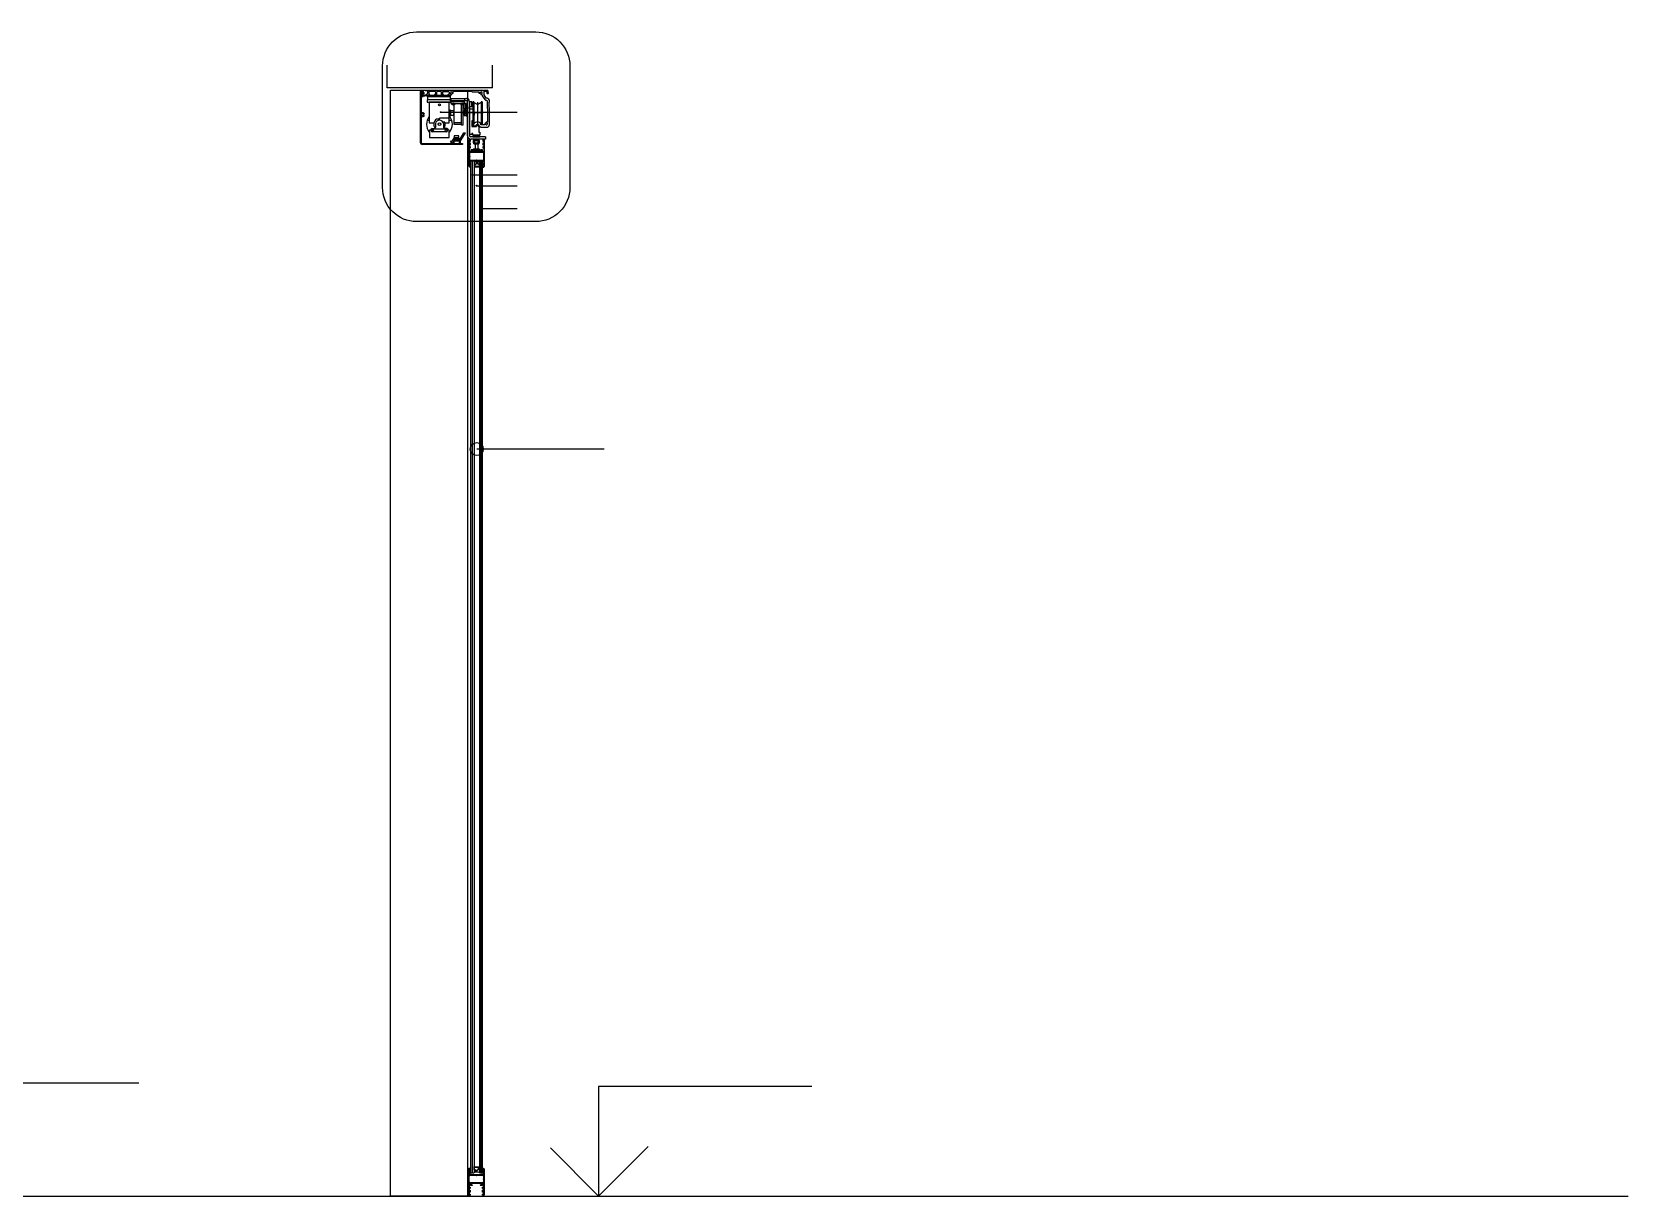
# Model space of a CAD drawing. Header units: metres. Extents: x 48.37 to 58.25, y -25.96 to -20.83.
# Drawn here: x 54.729 to 58.249, y -24.421 to -21.853 of the extents above; entities that cross this region are included whole.
import ezdxf

# ---------------------------------------------------------------- set-up
doc = ezdxf.new("R2010")
doc.units = ezdxf.units.M
doc.layers.add('0-TEXTO', color=7, linetype='Continuous')
doc.layers.add('0-TEXTO DETALLE', color=7, linetype='Continuous')

msp = doc.modelspace()

# ---------------------------------------------------------------- linework, layer by layer
at = {"color": 4}
for p, q in [((55.5124, -21.9758), (55.5124, -21.9258)), ((55.7446, -21.9758), (55.7446, -21.9258)), ((55.7446, -21.9758), (55.5124, -21.9758)), ((48.3736, -24.4206), (58.249, -24.4206))]:
    msp.add_line(p, q, dxfattribs=at)
at = {"color": 11}
for p, q in [((55.5855, -21.9843), (55.5855, -22.0963)), ((55.5908, -21.9837), (55.5862, -21.9837)), ((55.5877, -21.9891), (55.5877, -22.0323)), ((55.5878, -21.9884), (55.5878, -21.9925)), ((55.5897, -21.989), (55.5897, -21.9915)), ((55.5989, -21.9912), (55.5914, -21.9926)), ((55.5918, -21.9871), (55.5918, -21.9886)), ((55.5992, -21.9938), (55.5918, -21.9951)), ((55.5936, -21.9893), (55.5925, -21.9893)), ((55.5936, -21.9863), (55.5936, -21.9893)), ((55.5967, -21.9808), (55.7227, -21.9808)), ((55.5967, -21.9808), (55.5967, -21.9822)), ((55.601, -21.9822), (55.5967, -21.9822)), ((55.6511, -21.9927), (55.601, -21.9927)), ((55.6017, -21.9829), (55.6017, -21.988)), ((55.6042, -21.9846), (55.6042, -21.9898)), ((55.6185, -21.9839), (55.6049, -21.9839)), ((55.6061, -21.9904), (55.6049, -21.9904)), ((55.6067, -21.9911), (55.6067, -21.9927)), ((55.6167, -21.9911), (55.6167, -21.9927)), ((55.6185, -21.9904), (55.6174, -21.9904)), ((55.6192, -21.9846), (55.6192, -21.9898)), ((55.6217, -21.9845), (55.6217, -21.9927)), ((55.631, -21.9838), (55.6224, -21.9838)), ((55.6316, -21.9845), (55.6316, -21.9927)), ((55.6343, -21.9851), (55.6343, -21.9896)), ((55.6484, -21.9844), (55.6349, -21.9844)), ((55.6359, -21.9903), (55.6349, -21.9903)), ((55.6366, -21.991), (55.6366, -21.9927)), ((55.6466, -21.991), (55.6466, -21.9927)), ((55.6484, -21.9903), (55.6472, -21.9903)), ((55.6491, -21.9851), (55.6491, -21.9896)), ((55.6518, -21.991), (55.6518, -21.9921)), ((55.6518, -21.991), (55.6548, -21.991)), ((55.6545, -21.9894), (55.6548, -21.9897)), ((55.6548, -21.9897), (55.6548, -21.991)), ((55.6566, -21.988), (55.6562, -21.9875)), ((55.6566, -21.988), (55.6579, -21.988)), ((55.6574, -21.9852), (55.6574, -21.9849)), ((55.6579, -21.9862), (55.6574, -21.9852)), ((55.6579, -21.9843), (55.6579, -21.9843)), ((55.6579, -21.988), (55.6579, -21.9862)), ((55.6996, -21.9843), (55.6581, -21.9843)), ((55.6996, -21.9843), (55.7005, -21.9852)), ((55.7147, -21.9852), (55.7005, -21.9852)), ((55.7158, -21.9881), (55.7158, -21.9863)), ((55.7171, -21.9881), (55.7158, -21.9881)), ((55.7171, -21.9881), (55.7175, -21.9877)), ((55.7192, -21.9896), (55.7189, -21.9899)), ((55.7189, -21.9899), (55.7189, -21.9912)), ((55.7218, -21.9912), (55.7189, -21.9912)), ((55.7218, -21.9912), (55.7218, -21.9926)), ((55.7221, -21.9932), (55.7279, -22.0014)), ((55.7241, -21.9823), (55.7227, -21.9808)), ((55.7241, -21.9823), (55.7256, -21.9808)), ((55.7256, -21.9808), (55.7327, -21.9808)), ((55.7262, -21.9841), (55.7268, -21.9833)), ((55.7262, -21.9914), (55.7262, -21.9841)), ((55.7312, -21.9987), (55.7262, -21.9914)), ((55.7268, -21.9833), (55.7319, -21.9833)), ((55.7333, -21.9987), (55.7312, -21.9987)), ((55.7319, -21.9833), (55.7326, -21.984)), ((55.7326, -21.984), (55.7326, -21.9876)), ((55.7326, -21.9876), (55.7332, -21.9885)), ((55.7351, -21.9832), (55.7327, -21.9808)), ((55.7332, -21.9885), (55.7352, -21.9885)), ((55.7351, -21.9862), (55.7351, -21.9832)), ((55.7358, -21.9862), (55.7351, -21.9862)), ((55.7352, -21.9885), (55.7358, -21.988)), ((55.7358, -21.988), (55.7358, -21.9862)), ((55.5883, -22.0323), (55.5877, -22.0323)), ((55.6532, -21.9991), (55.6872, -21.9991)), ((55.6532, -21.9991), (55.6532, -22.0043)), ((55.6891, -22.0043), (55.6532, -22.0043)), ((55.6832, -21.9991), (55.6832, -22.0043)), ((55.6891, -22.0043), (55.6891, -22.0803)), ((55.6939, -22.0058), (55.6939, -22.082)), ((55.7319, -22.0032), (55.7315, -22.0032)), ((55.733, -22.0043), (55.733, -22.0207)), ((55.7336, -22.0213), (55.733, -22.0207)), ((55.7336, -22.0213), (55.7336, -22.0514)), ((55.7376, -22.0074), (55.7371, -22.0079)), ((55.7371, -22.0079), (55.7371, -22.0178)), ((55.7376, -22.0183), (55.7371, -22.0178)), ((55.7376, -22.0025), (55.7376, -22.0074)), ((55.7376, -22.0183), (55.7376, -22.0583)), ((55.5877, -22.0342), (55.5877, -22.0362)), ((55.5891, -22.0342), (55.5877, -22.0342)), ((55.5891, -22.0362), (55.5877, -22.0362)), ((55.5877, -22.0382), (55.5877, -22.0963)), ((55.5883, -22.0382), (55.5877, -22.0382)), ((55.704, -22.0579), (55.7017, -22.0579)), ((55.7017, -22.0579), (55.7017, -22.0602)), ((55.708, -22.0602), (55.7017, -22.0602)), ((55.704, -22.0579), (55.704, -22.0551)), ((55.708, -22.0592), (55.7096, -22.0577)), ((55.708, -22.0592), (55.708, -22.0602)), ((55.7136, -22.0577), (55.7096, -22.0577)), ((55.7152, -22.0592), (55.7136, -22.0577)), ((55.7152, -22.0592), (55.7152, -22.0616)), ((55.7152, -22.0616), (55.718, -22.0616)), ((55.7192, -22.0628), (55.718, -22.0616)), ((55.7192, -22.0572), (55.7192, -22.0551)), ((55.728, -22.0572), (55.7192, -22.0572)), ((55.7192, -22.0628), (55.7331, -22.0628)), ((55.7277, -22.0545), (55.7277, -22.0572)), ((55.729, -22.0545), (55.7277, -22.0545)), ((55.729, -22.0545), (55.7294, -22.0549)), ((55.7336, -22.0514), (55.7308, -22.0514)), ((55.7308, -22.0527), (55.7308, -22.0514)), ((55.7311, -22.053), (55.7308, -22.0527)), ((55.59, -22.0986), (55.6534, -22.0986)), ((55.6784, -22.1008), (55.59, -22.1008)), ((55.6541, -22.094), (55.6528, -22.0933)), ((55.6534, -22.0978), (55.6534, -22.0986)), ((55.6552, -22.0972), (55.6552, -22.0986)), ((55.6552, -22.0986), (55.6572, -22.0986)), ((55.671, -22.0916), (55.6562, -22.0916)), ((55.6562, -22.0916), (55.6562, -22.0928)), ((55.6572, -22.0972), (55.6572, -22.0986)), ((55.6599, -22.0937), (55.6599, -22.0986)), ((55.671, -22.0937), (55.6599, -22.0937)), ((55.6599, -22.0986), (55.6784, -22.0986)), ((55.671, -22.0937), (55.671, -22.0916)), ((55.6784, -22.0986), (55.6784, -22.1008)), ((55.7292, -22.0842), (55.6962, -22.0842)), ((55.7292, -22.0893), (55.698, -22.0893)), ((55.7292, -22.0842), (55.7292, -22.0893)), ((55.697, -22.138), (55.6975, -22.1375)), ((55.697, -24.3688), (55.697, -22.138)), ((55.7005, -22.1375), (55.6975, -22.1375)), ((55.701, -22.138), (55.7005, -22.1375)), ((55.701, -22.138), (55.7015, -22.1375)), ((55.701, -24.3688), (55.701, -22.138)), ((55.7045, -22.1375), (55.7015, -22.1375)), ((55.705, -22.138), (55.7045, -22.1375)), ((55.705, -24.3688), (55.705, -22.138)), ((55.717, -22.138), (55.7175, -22.1375)), ((55.717, -24.3688), (55.717, -22.138)), ((55.7195, -22.1375), (55.7175, -22.1375)), ((55.72, -22.138), (55.7195, -22.1375)), ((55.72, -22.138), (55.7205, -22.1375)), ((55.72, -24.3688), (55.72, -22.138)), ((55.7225, -22.1375), (55.7205, -22.1375)), ((55.723, -22.138), (55.7225, -22.1375)), ((55.723, -24.3688), (55.723, -22.138)), ((55.6961, -24.3688), (55.6966, -24.3693)), ((55.6961, -24.3688), (55.6966, -24.3693)), ((55.6961, -24.3688), (55.6966, -24.3693)), ((55.6966, -24.3693), (55.6996, -24.3693)), ((55.7001, -24.3688), (55.6996, -24.3693)), ((55.7001, -24.3688), (55.7006, -24.3693)), ((55.7006, -24.3693), (55.7036, -24.3693)), ((55.7041, -24.3688), (55.7036, -24.3693)), ((55.7161, -24.3688), (55.7166, -24.3693)), ((55.7166, -24.3693), (55.7186, -24.3693)), ((55.7191, -24.3688), (55.7186, -24.3693)), ((55.7191, -24.3688), (55.7196, -24.3693)), ((55.7196, -24.3693), (55.7216, -24.3693)), ((55.7221, -24.3688), (55.7216, -24.3693)), ((55.7221, -24.3688), (55.7216, -24.3693)), ((55.7221, -24.3688), (55.7216, -24.3693))]:
    msp.add_line(p, q, dxfattribs=at)
at = {"color": 251}
for p, q in [((55.6017, -21.9927), (55.6017, -22.0023)), ((55.6517, -21.9957), (55.6017, -21.9957)), ((55.6517, -21.9925), (55.6517, -22.0023)), ((55.593, -22.0341), (55.5946, -22.0331)), ((55.6525, -22.0023), (55.6006, -22.0023)), ((55.6006, -22.0023), (55.6006, -22.0074)), ((55.6006, -22.0074), (55.6525, -22.0074)), ((55.6525, -22.0074), (55.6525, -22.0023)), ((55.6543, -22.0121), (55.6543, -22.0102)), ((55.6596, -22.0132), (55.6596, -22.0558)), ((55.6624, -22.0102), (55.6624, -22.0121)), ((55.6745, -22.0121), (55.6745, -22.0102)), ((55.7242, -22.0312), (55.6748, -22.0312)), ((55.6766, -22.058), (55.6766, -22.013)), ((55.6793, -22.0128), (55.6793, -22.058)), ((55.6803, -22.0274), (55.6793, -22.0274)), ((55.6816, -22.0285), (55.6816, -22.0338)), ((55.6826, -22.0102), (55.6826, -22.0121)), ((55.6877, -22.0284), (55.6826, -22.0284)), ((55.6877, -22.0339), (55.6826, -22.0339)), ((55.6993, -22.007), (55.6939, -22.007)), ((55.6993, -22.0181), (55.6993, -22.007)), ((55.7035, -22.0071), (55.7015, -22.0071)), ((55.7015, -22.0071), (55.7015, -22.0552)), ((55.7035, -22.0071), (55.7035, -22.0552)), ((55.7116, -22.0076), (55.7116, -22.06)), ((55.7196, -22.0071), (55.7196, -22.0552)), ((55.7217, -22.0071), (55.7196, -22.0071)), ((55.7217, -22.0071), (55.7217, -22.0552)), ((55.593, -22.0364), (55.5946, -22.0373)), ((55.6055, -22.0482), (55.6005, -22.0482)), ((55.6117, -22.0654), (55.6167, -22.0654)), ((55.6426, -22.0672), (55.6127, -22.0672)), ((55.6127, -22.0732), (55.6127, -22.0672)), ((55.619, -22.0546), (55.619, -22.0631)), ((55.6279, -22.0451), (55.6216, -22.0451)), ((55.6279, -22.0472), (55.6279, -22.0426)), ((55.6496, -22.0426), (55.6279, -22.0426)), ((55.6399, -22.0517), (55.6357, -22.0517)), ((55.6368, -22.0546), (55.6368, -22.0631)), ((55.6441, -22.0654), (55.639, -22.0654)), ((55.6552, -22.0482), (55.6496, -22.0482)), ((55.6766, -22.0529), (55.6596, -22.0529)), ((55.6596, -22.0558), (55.6766, -22.0558)), ((55.6793, -22.058), (55.6766, -22.058)), ((55.6803, -22.0349), (55.6793, -22.0349)), ((55.7015, -22.0484), (55.6993, -22.0484)), ((55.6993, -22.0484), (55.6993, -22.0608)), ((55.7035, -22.0552), (55.7015, -22.0552)), ((55.7217, -22.0552), (55.7196, -22.0552)), ((55.6426, -22.0732), (55.6127, -22.0732)), ((55.6578, -22.0887), (55.6578, -22.0916)), ((55.6578, -22.0887), (55.6736, -22.0888)), ((55.6716, -22.087), (55.6592, -22.087)), ((55.6592, -22.087), (55.6592, -22.0888)), ((55.6608, -22.0856), (55.6608, -22.087)), ((55.67, -22.0856), (55.67, -22.087)), ((55.671, -22.0916), (55.6742, -22.0916)), ((55.671, -22.0937), (55.671, -22.0986)), ((55.6716, -22.087), (55.6715, -22.0888)), ((55.6732, -22.0916), (55.6732, -22.0986)), ((55.6736, -22.0888), (55.6817, -22.075)), ((55.6761, -22.0905), (55.685, -22.0754)), ((55.6817, -22.075), (55.685, -22.075)), ((55.685, -22.075), (55.685, -22.0754))]:
    msp.add_line(p, q, dxfattribs=at)
for p, q in [((55.704, -22.0993), (55.704, -22.0923)), ((55.7045, -22.0918), (55.7141, -22.0918)), ((55.7141, -22.0998), (55.7045, -22.0998)), ((55.7063, -22.0998), (55.7063, -22.1112)), ((55.7123, -22.0998), (55.7123, -22.1112)), ((55.7146, -22.0923), (55.7146, -22.0993)), ((55.7023, -22.1112), (55.7023, -22.1157)), ((55.7163, -22.1112), (55.7023, -22.1112)), ((55.7163, -22.1137), (55.7023, -22.1137)), ((55.7163, -22.1112), (55.7163, -22.1157))]:
    msp.add_line(p, q)
at = {"color": 8}
for p, q in [((55.7004, -24.3693), (55.7004, -22.1375)), ((55.717, -22.138), (55.7175, -22.1375)), ((55.705, -22.1502), (55.717, -22.1502)), ((55.716, -22.1452), (55.717, -22.1452)), ((55.7151, -24.3566), (55.7031, -24.3566)), ((55.7041, -24.3616), (55.7031, -24.3616)), ((55.7141, -24.3616), (55.7151, -24.3616))]:
    msp.add_line(p, q, dxfattribs=at)
for points in [[(55.5198, -21.9808), (55.6898, -21.9808), (55.6898, -24.4206), (55.5198, -24.4206)], [(55.716, -22.1502), (55.706, -22.1502), (55.706, -22.1452), (55.7095, -22.1422), (55.7125, -22.1422), (55.716, -22.1452)], [(55.7155, -22.1497), (55.7065, -22.1497), (55.7065, -22.1453), (55.7097, -22.1427), (55.7122, -22.1427), (55.7155, -22.1453)], [(55.7041, -24.3566), (55.7141, -24.3566), (55.7141, -24.3616), (55.7106, -24.3646), (55.7076, -24.3646), (55.7041, -24.3616)], [(55.7046, -24.3571), (55.7136, -24.3571), (55.7136, -24.3615), (55.7104, -24.3641), (55.7079, -24.3641), (55.7046, -24.3615)]]:
    msp.add_lwpolyline(points, close=True, dxfattribs=at)
at = {"color": 251}
for points in [[(55.6403, -22.0534), (55.6496, -22.0534), (55.6496, -22.0074), (55.6055, -22.0074), (55.6055, -22.0534), (55.6154, -22.0534)], [(55.6818, -22.0125), (55.6818, -22.0218), (55.6857, -22.0218), (55.6857, -22.0105), (55.6826, -22.0105)], [(55.608, -22.0692), (55.6058, -22.0692), (55.6058, -22.0851), (55.6496, -22.0851), (55.6496, -22.0692), (55.6477, -22.0692)], [(55.6993, -22.0608), (55.7094, -22.0608), (55.7094, -22.0593), (55.7142, -22.0593), (55.7142, -22.0615), (55.7149, -22.0623), (55.7149, -22.0736), (55.7167, -22.0736), (55.7167, -22.0804), (55.7153, -22.0804)], [(55.703, -22.0804), (55.7018, -22.0804), (55.7018, -22.0769), (55.6994, -22.0769), (55.6994, -22.0789), (55.6939, -22.0789)]]:
    msp.add_lwpolyline(points, dxfattribs=at)
for points in [[(55.6522, -22.0253), (55.6496, -22.0253), (55.6496, -22.0373), (55.6522, -22.0373)], [(55.6596, -22.0264), (55.6522, -22.0264), (55.6522, -22.0363), (55.6596, -22.0363)], [(55.6832, -22.0066), (55.6533, -22.0066), (55.6533, -22.0102), (55.6832, -22.0102)], [(55.6603, -22.0043), (55.6563, -22.0043), (55.6563, -22.0066), (55.6603, -22.0066)], [(55.6807, -22.0043), (55.6765, -22.0043), (55.6765, -22.0066), (55.6807, -22.0066)], [(55.6877, -22.0254), (55.6826, -22.0254), (55.6826, -22.037), (55.6877, -22.037)], [(55.6874, -22.0117), (55.6861, -22.0117), (55.6861, -22.0208), (55.6874, -22.0208)], [(55.6891, -22.0102), (55.6874, -22.0102), (55.6874, -22.0222), (55.6891, -22.0222)], [(55.6891, -22.0242), (55.6877, -22.0242), (55.6877, -22.0383), (55.6891, -22.0383)], [(55.7027, -22.0181), (55.6934, -22.0181), (55.6934, -22.0222), (55.7027, -22.0222)], [(55.7054, -22.0312), (55.7015, -22.0312), (55.7015, -22.0361), (55.7054, -22.0361)], [(55.6708, -22.0817), (55.66, -22.0817), (55.66, -22.0856), (55.6708, -22.0856)], [(55.7171, -22.0824), (55.7013, -22.0824), (55.7013, -22.0842), (55.7171, -22.0842)], [(55.7164, -22.0918), (55.7022, -22.0918), (55.7022, -22.0972), (55.7164, -22.0972)], [(55.7153, -22.0804), (55.703, -22.0804), (55.703, -22.0824), (55.7153, -22.0824)], [(55.7131, -22.0893), (55.7052, -22.0893), (55.7052, -22.0972), (55.7131, -22.0972)]]:
    msp.add_lwpolyline(points, close=True, dxfattribs=at)
at = {"color": 11}
msp.add_lwpolyline([(55.6941, -22.1369, -0.414214), (55.6944, -22.1366), (55.6954, -22.1366, -0.414214), (55.6956, -22.1368), (55.6956, -22.1376, 0.414214), (55.6959, -22.1379), (55.6963, -22.1379, 0.414214), (55.6966, -22.1376), (55.6966, -22.1369, -0.414214), (55.6969, -22.1366), (55.7233, -22.1366, -0.414214), (55.7236, -22.1369), (55.7236, -22.1376, 0.414214), (55.7239, -22.1379), (55.7243, -22.1379, 0.414214), (55.7246, -22.1376), (55.7246, -22.1368, -0.414214), (55.7248, -22.1366), (55.7258, -22.1366, -0.414214), (55.7261, -22.1369), (55.7261, -22.1436, -0.414214), (55.7258, -22.1439), (55.7248, -22.1439, -0.414214), (55.7246, -22.1437), (55.7246, -22.1429, 0.414214), (55.7243, -22.1426), (55.7239, -22.1426, 0.414214), (55.7236, -22.1429), (55.7236, -22.1447, 0.414214), (55.7239, -22.145), (55.7258, -22.145, -0.414214), (55.7261, -22.1453), (55.7261, -22.1479, -0.245436), (55.726, -22.1482, 0.095128), (55.7249, -22.1493, -0.552647), (55.7244, -22.1493, 0.263891), (55.7241, -22.1492), (55.7239, -22.1492, 0.414214), (55.7236, -22.1495), (55.7236, -22.1505, 0.414214), (55.7239, -22.1508), (55.7253, -22.1508, 0.311556), (55.7256, -22.1506, -0.214555), (55.7273, -22.1488, 0.311556), (55.7275, -22.1485), (55.7275, -22.0913, 0.414214), (55.727, -22.0908), (55.7241, -22.0908, 0.414214), (55.7238, -22.0911), (55.7238, -22.0931, 0.414214), (55.7241, -22.0934), (55.7243, -22.0934, 0.414214), (55.7246, -22.0931), (55.7246, -22.0922, -0.414214), (55.7249, -22.0919), (55.7258, -22.0919, -0.414214), (55.7261, -22.0922), (55.7261, -22.0989, -0.414214), (55.7258, -22.0992), (55.7249, -22.0992, -0.414214), (55.7246, -22.0989), (55.7246, -22.098, 0.414214), (55.7243, -22.0977), (55.7241, -22.0977, 0.414214), (55.7238, -22.098), (55.7238, -22.1014, 0.414214), (55.7241, -22.1017), (55.7243, -22.1017, 0.414214), (55.7246, -22.1014), (55.7246, -22.1005, -0.414214), (55.7249, -22.1002), (55.7258, -22.1002, -0.414214), (55.7261, -22.1005), (55.7261, -22.1072, -0.414214), (55.7258, -22.1075), (55.7249, -22.1075, -0.414214), (55.7246, -22.1072), (55.7246, -22.1063, 0.414214), (55.7243, -22.106), (55.7241, -22.106, 0.414214), (55.7238, -22.1063), (55.7238, -22.108, 0.414214), (55.7243, -22.1085), (55.7253, -22.1085, -0.310466), (55.7261, -22.109), (55.7261, -22.1165, -0.414214), (55.7258, -22.1168), (55.7234, -22.1168, -0.414214), (55.7231, -22.1165), (55.7231, -22.1133, 0.414214), (55.7221, -22.1123), (55.7195, -22.1123, 0.414214), (55.719, -22.1128), (55.719, -22.1133, 0.414214), (55.7195, -22.1138), (55.7213, -22.1138, -0.414214), (55.7216, -22.1141), (55.7216, -22.1165, -0.414214), (55.7213, -22.1168), (55.7121, -22.1168), (55.6989, -22.1168, -0.414214), (55.6986, -22.1165), (55.6986, -22.1141, -0.414214), (55.6989, -22.1138), (55.7007, -22.1138, 0.414214), (55.7012, -22.1133), (55.7012, -22.1128, 0.414214), (55.7007, -22.1123), (55.6981, -22.1123, 0.414214), (55.6971, -22.1133), (55.6971, -22.1165, -0.414214), (55.6968, -22.1168), (55.6944, -22.1168, -0.414214), (55.6941, -22.1165), (55.6941, -22.109, -0.310466), (55.6949, -22.1085), (55.6959, -22.1085, 0.414214), (55.6964, -22.108), (55.6964, -22.1063, 0.414214), (55.6961, -22.106), (55.6959, -22.106, 0.414214), (55.6956, -22.1063), (55.6956, -22.1072, -0.414214), (55.6953, -22.1075), (55.6944, -22.1075, -0.414214), (55.6941, -22.1072), (55.6941, -22.1005, -0.414214), (55.6944, -22.1002), (55.6953, -22.1002, -0.414214), (55.6956, -22.1005), (55.6956, -22.1014, 0.414214), (55.6959, -22.1017), (55.6961, -22.1017, 0.414214), (55.6964, -22.1014), (55.6964, -22.098, 0.414214), (55.6961, -22.0977), (55.6959, -22.0977, 0.414214), (55.6956, -22.098), (55.6956, -22.0989, -0.414214), (55.6953, -22.0992), (55.6944, -22.0992, -0.414214), (55.6941, -22.0989), (55.6941, -22.0922, -0.414214), (55.6944, -22.0919), (55.6953, -22.0919, -0.414214), (55.6956, -22.0922), (55.6956, -22.0931, 0.414214), (55.6959, -22.0934), (55.6961, -22.0934, 0.414214), (55.6964, -22.0931), (55.6964, -22.0911, 0.414214), (55.6961, -22.0908), (55.6932, -22.0908, 0.414214), (55.6927, -22.0913), (55.6927, -22.1485, 0.311556), (55.6929, -22.1488, -0.214555), (55.6947, -22.1506, 0.311556), (55.695, -22.1508), (55.6963, -22.1508, 0.414214), (55.6966, -22.1505), (55.6966, -22.1495, 0.414214), (55.6963, -22.1492), (55.6961, -22.1492, 0.263891), (55.6959, -22.1493, -0.552647), (55.6954, -22.1493, 0.095128), (55.6943, -22.1482, -0.245436), (55.6941, -22.1479), (55.6941, -22.1453, -0.414214), (55.6944, -22.145), (55.6963, -22.145, 0.414214), (55.6966, -22.1447), (55.6966, -22.1429, 0.414214), (55.6963, -22.1426), (55.6959, -22.1426, 0.414214), (55.6956, -22.1429), (55.6956, -22.1437, -0.414214), (55.6954, -22.1439), (55.6944, -22.1439, -0.414214), (55.6941, -22.1436)], format="xyb", close=True, dxfattribs=at)
msp.add_lwpolyline([(55.6941, -22.1264), (55.6947, -22.1264), (55.6947, -22.127), (55.6941, -22.127), (55.6941, -22.1347), (55.6957, -22.1347), (55.6957, -22.1352), (55.7098, -22.1352), (55.7098, -22.1347), (55.7104, -22.1347), (55.7104, -22.1352), (55.7245, -22.1352), (55.7245, -22.1347), (55.7261, -22.1347), (55.7261, -22.127), (55.7255, -22.127), (55.7255, -22.1264), (55.7261, -22.1264), (55.7261, -22.1187), (55.7245, -22.1187), (55.7245, -22.1182), (55.7118, -22.1182), (55.6957, -22.1182), (55.6957, -22.1187), (55.6941, -22.1187)], close=True, dxfattribs=at)
at = {"extrusion": (0, 0, -1)}
msp.add_lwpolyline([(-55.719, -22.1182), (-55.6996, -22.1182), (-55.6996, -22.1157), (-55.719, -22.1157)], close=True, dxfattribs=at)
at = {"color": 8}
for points in [[(54.9649, -24.1713), (54.4947, -24.1713), (54.4947, -24.4127), (54.3886, -24.3066), (54.4947, -24.4127), (54.6043, -24.3031)], [(56.4488, -24.1792), (55.9786, -24.1792), (55.9786, -24.4206), (55.8725, -24.3145), (55.9786, -24.4206), (56.0882, -24.311)]]:
    msp.add_lwpolyline(points, dxfattribs=at)
msp.add_lwpolyline([(55.6931, -24.3726, 0.414214), (55.6934, -24.3729), (55.6944, -24.3729, 0.414214), (55.6946, -24.3727), (55.6946, -24.3719, -0.414214), (55.6949, -24.3716), (55.6953, -24.3716, -0.414214), (55.6956, -24.3719), (55.6956, -24.3726, 0.414214), (55.6959, -24.3729), (55.7223, -24.3729, 0.414214), (55.7226, -24.3726), (55.7226, -24.3719, -0.414214), (55.7229, -24.3716), (55.7233, -24.3716, -0.414214), (55.7236, -24.3719), (55.7236, -24.3727, 0.414214), (55.7238, -24.3729), (55.7248, -24.3729, 0.414214), (55.7251, -24.3726), (55.7251, -24.3659, 0.414214), (55.7248, -24.3656), (55.7238, -24.3656, 0.414214), (55.7236, -24.3658), (55.7236, -24.3666, -0.414214), (55.7233, -24.3669), (55.7229, -24.3669, -0.414214), (55.7226, -24.3666), (55.7226, -24.3648, -0.414214), (55.7229, -24.3645), (55.7248, -24.3645, 0.414214), (55.7251, -24.3642), (55.7251, -24.3615, 0.245436), (55.725, -24.3613, -0.095128), (55.7238, -24.3601, 0.552647), (55.7233, -24.3601, -0.263891), (55.7231, -24.3603), (55.7229, -24.3603, -0.414214), (55.7226, -24.36), (55.7226, -24.359, -0.414214), (55.7229, -24.3587), (55.7243, -24.3587, -0.311556), (55.7245, -24.3589, 0.214555), (55.7263, -24.3606, -0.311556), (55.7265, -24.3609), (55.7265, -24.4182, -0.414214), (55.726, -24.4187), (55.7231, -24.4187, -0.414214), (55.7228, -24.4184), (55.7228, -24.4164, -0.414214), (55.7231, -24.4161), (55.7233, -24.4161, -0.414214), (55.7236, -24.4164), (55.7236, -24.4173, 0.414214), (55.7239, -24.4176), (55.7248, -24.4176, 0.414214), (55.7251, -24.4173), (55.7251, -24.4106, 0.414214), (55.7248, -24.4103), (55.7239, -24.4103, 0.414214), (55.7236, -24.4106), (55.7236, -24.4115, -0.414214), (55.7233, -24.4118), (55.7231, -24.4118, -0.414214), (55.7228, -24.4115), (55.7228, -24.4081, -0.414214), (55.7231, -24.4078), (55.7233, -24.4078, -0.414214), (55.7236, -24.4081), (55.7236, -24.409, 0.414214), (55.7239, -24.4093), (55.7248, -24.4093, 0.414214), (55.7251, -24.409), (55.7251, -24.4023, 0.414214), (55.7248, -24.402), (55.7239, -24.402, 0.414214), (55.7236, -24.4023), (55.7236, -24.4032, -0.414214), (55.7233, -24.4035), (55.7231, -24.4035, -0.414214), (55.7228, -24.4032), (55.7228, -24.4015, -0.414214), (55.7233, -24.401), (55.7243, -24.401, 0.310466), (55.7251, -24.4005), (55.7251, -24.393, 0.414214), (55.7248, -24.3927), (55.7224, -24.3927, 0.414214), (55.7221, -24.393), (55.7221, -24.3962, -0.414214), (55.7211, -24.3972), (55.7185, -24.3972, -0.414214), (55.718, -24.3967), (55.718, -24.3962, -0.414214), (55.7185, -24.3957), (55.7203, -24.3957, 0.414214), (55.7206, -24.3954), (55.7206, -24.393, 0.414214), (55.7203, -24.3927), (55.711, -24.3927), (55.6979, -24.3927, 0.414214), (55.6976, -24.393), (55.6976, -24.3954, 0.414214), (55.6979, -24.3957), (55.6997, -24.3957, -0.414214), (55.7002, -24.3962), (55.7002, -24.3967, -0.414214), (55.6997, -24.3972), (55.6971, -24.3972, -0.414214), (55.6961, -24.3962), (55.6961, -24.393, 0.414214), (55.6958, -24.3927), (55.6934, -24.3927, 0.414214), (55.6931, -24.393), (55.6931, -24.4005, 0.310466), (55.6939, -24.401), (55.6949, -24.401, -0.414214), (55.6954, -24.4015), (55.6954, -24.4032, -0.414214), (55.6951, -24.4035), (55.6949, -24.4035, -0.414214), (55.6946, -24.4032), (55.6946, -24.4023, 0.414214), (55.6943, -24.402), (55.6934, -24.402, 0.414214), (55.6931, -24.4023), (55.6931, -24.409, 0.414214), (55.6934, -24.4093), (55.6943, -24.4093, 0.414214), (55.6946, -24.409), (55.6946, -24.4081, -0.414214), (55.6949, -24.4078), (55.6951, -24.4078, -0.414214), (55.6954, -24.4081), (55.6954, -24.4115, -0.414214), (55.6951, -24.4118), (55.6949, -24.4118, -0.414214), (55.6946, -24.4115), (55.6946, -24.4106, 0.414214), (55.6943, -24.4103), (55.6934, -24.4103, 0.414214), (55.6931, -24.4106), (55.6931, -24.4173, 0.414214), (55.6934, -24.4176), (55.6943, -24.4176, 0.414214), (55.6946, -24.4173), (55.6946, -24.4164, -0.414214), (55.6949, -24.4161), (55.6951, -24.4161, -0.414214), (55.6954, -24.4164), (55.6954, -24.4184, -0.414214), (55.6951, -24.4187), (55.6922, -24.4187, -0.414214), (55.6917, -24.4182), (55.6917, -24.3609, -0.311556), (55.6919, -24.3606, 0.214555), (55.6936, -24.3589, -0.311556), (55.6939, -24.3587), (55.6953, -24.3587, -0.414214), (55.6956, -24.359), (55.6956, -24.36, -0.414214), (55.6953, -24.3603), (55.6951, -24.3603, -0.263891), (55.6948, -24.3601, 0.552647), (55.6943, -24.3601, -0.095128), (55.6932, -24.3613, 0.245436), (55.6931, -24.3615), (55.6931, -24.3642, 0.414214), (55.6934, -24.3645), (55.6953, -24.3645, -0.414214), (55.6956, -24.3648), (55.6956, -24.3666, -0.414214), (55.6953, -24.3669), (55.6949, -24.3669, -0.414214), (55.6946, -24.3666), (55.6946, -24.3658, 0.414214), (55.6944, -24.3656), (55.6934, -24.3656, 0.414214), (55.6931, -24.3659)], format="xyb", close=True)
msp.add_lwpolyline([(55.6931, -24.3831), (55.6937, -24.3831), (55.6937, -24.3825), (55.6931, -24.3825), (55.6931, -24.3748), (55.6947, -24.3748), (55.6947, -24.3743), (55.7088, -24.3743), (55.7088, -24.3748), (55.7094, -24.3748), (55.7094, -24.3743), (55.7235, -24.3743), (55.7235, -24.3748), (55.7251, -24.3748), (55.7251, -24.3825), (55.7245, -24.3825), (55.7245, -24.3831), (55.7251, -24.3831), (55.7251, -24.3908), (55.7235, -24.3908), (55.7235, -24.3913), (55.7108, -24.3913), (55.6947, -24.3913), (55.6947, -24.3908), (55.6931, -24.3908)], close=True)
at = {"color": 251}
for centre, radius in [((55.6277, -22.0133), 0.00204), ((55.6127, -22.0702), 0.00216), ((55.6279, -22.0562), 0.0031), ((55.6426, -22.0702), 0.00216)]:
    msp.add_circle(centre, radius, dxfattribs=at)
at = {"color": 11}
for centre, radius, start, end in [((55.5862, -21.9843), 0.000671, 90, 180), ((55.5893, -21.9871), 0.00251, 0, 233.1359), ((55.5893, -21.9871), 0.00196, 282.5302, 219.6903), ((55.5908, -21.9922), 0.00303, 185.3136, 288.2798), ((55.5914, -21.9909), 0.00173, 194.9547, 271.8713), ((55.5904, -21.9869), 0.00321, 9.7975, 83.9031), ((55.5925, -21.9886), 0.000671, 180, 270), ((55.5975, -21.9871), 0.00428, 288.6204, 348.0982), ((55.5985, -21.9903), 0.00351, 282.6219, 317.0575), ((55.601, -21.9829), 0.000671, 0, 90), ((55.6049, -21.9846), 0.000671, 90, 180), ((55.6049, -21.9898), 0.000671, 180, 270), ((55.6061, -21.9911), 0.000671, 0, 90), ((55.6174, -21.9911), 0.000671, 90, 180), ((55.6185, -21.9846), 0.000671, 0, 90), ((55.6185, -21.9898), 0.000671, 270, 0), ((55.6224, -21.9845), 0.000671, 90, 180), ((55.631, -21.9845), 0.000671, 0, 90), ((55.6349, -21.9851), 0.000671, 90, 180), ((55.6349, -21.9896), 0.000671, 180, 270), ((55.6359, -21.991), 0.000671, 0, 90), ((55.6472, -21.991), 0.000671, 90, 180), ((55.6484, -21.9851), 0.000671, 0, 90), ((55.6484, -21.9896), 0.000671, 270, 0), ((55.6511, -21.9921), 0.000671, 270, 0), ((55.6539, -21.9872), 0.00229, 351.3737, 283.9707), ((55.6581, -21.9849), 0.000671, 90, 180), ((55.7147, -21.9863), 0.00112, 0, 90), ((55.7198, -21.9873), 0.00229, 256.0293, 188.6263), ((55.723, -21.9926), 0.00112, 180, 215.7659), ((55.7314, -22.0051), 0.00668, 22.3696, 73.0506), ((55.5911, -22.0352), 0.00406, 30.8705, 133.9315), ((55.5911, -22.0352), 0.00219, 30.8705, 153.2307), ((55.6872, -22.0058), 0.00671, 0, 90), ((55.7315, -21.9988), 0.00447, 215.7659, 270), ((55.7319, -22.0043), 0.00112, 0, 90), ((55.5911, -22.0352), 0.00406, 226.0685, 329.1295), ((55.5911, -22.0352), 0.00219, 206.7693, 329.1295), ((55.7116, -22.0606), 0.00931, 35.5157, 144.4843), ((55.7317, -22.0552), 0.00229, 171.3737, 103.9707), ((55.7331, -22.0583), 0.00447, 270, 0), ((55.59, -22.0963), 0.00447, 180, 270), ((55.59, -22.0963), 0.00224, 180, 270), ((55.6561, -22.0951), 0.00381, 151.2516, 223.9718), ((55.6561, -22.0951), 0.00234, 151.2516, 247.4165), ((55.6561, -22.0951), 0.00234, 297.6309, 88.7548), ((55.698, -22.0803), 0.00895, 180, 270), ((55.6962, -22.082), 0.00224, 180, 270)]:
    msp.add_arc(centre, radius, start, end, dxfattribs=at)
at = {"color": 251}
for centre, radius, start, end in [((55.6583, -22.0056), 0.00765, 238.1163, 301.8837), ((55.6785, -22.0056), 0.00765, 238.1163, 301.8837), ((55.6799, -22.0292), 0.0018, 21.8643, 77.6782), ((55.6799, -22.0331), 0.0018, 282.3218, 338.1357), ((55.7116, -22.0009), 0.0102, 217.7062, 322.2938), ((55.6279, -22.0562), 0.0285, 141.7439, 219.3493), ((55.6138, -22.071), 0.00606, 110.6245, 162.6979), ((55.6127, -22.0702), 0.00304, 90, 270), ((55.6279, -22.0562), 0.0128, 119.5683, 221.7345), ((55.6167, -22.0631), 0.00224, 270, 0), ((55.6279, -22.0562), 0.00903, 10.3328, 169.6672), ((55.639, -22.0631), 0.00224, 180, 270), ((55.6279, -22.0562), 0.0128, 318.2655, 20.4747), ((55.6426, -22.0702), 0.00304, 270, 90), ((55.642, -22.071), 0.00606, 17.3021, 69.3755), ((55.6279, -22.0562), 0.0285, 319.6472, 40.3919), ((55.7116, -22.0614), 0.0102, 37.7062, 142.2938), ((55.6742, -22.0894), 0.00224, 270, 329.6872)]:
    msp.add_arc(centre, radius, start, end, dxfattribs=at)
at = {"extrusion": (0, 0, -1)}
for centre, start, end in [((-55.7045, -22.0923), 0, 90), ((-55.7045, -22.0993), -90, 0), ((-55.7141, -22.0923), 90, 180), ((-55.7141, -22.0993), 180, -90)]:
    msp.add_arc(centre, 0.0005, start, end, dxfattribs=at)
at = {"color": 8}
for centre, start, end in [((55.711, -22.1258), 240.9259, 299.0741), ((55.7101, -24.381), 60.9259, 119.0741)]:
    msp.add_arc(centre, 0.0134, start, end, dxfattribs=at)
at = {"layer": '0-TEXTO', "color": 12}
msp.add_line((55.9909, -22.7727), (55.71, -22.7727), dxfattribs=at)
msp.add_line((55.9909, -22.7727), (55.71, -22.7727), dxfattribs=at)
at = {"layer": '0-TEXTO', "linetype": 'CONTINUOUS', "ltscale": 5}
msp.add_lwpolyline([(55.5774, -21.8525), (55.8404, -21.8525, -0.414214), (55.9154, -21.9275), (55.9154, -22.196, -0.414214), (55.8404, -22.271), (55.5774, -22.271, -0.414214), (55.5024, -22.196), (55.5024, -21.9275, -0.414214)], format="xyb", close=True, dxfattribs=at)
at = {"layer": '0-TEXTO'}
msp.add_circle((55.71, -22.7727), 0.0143, dxfattribs=at)
msp.add_circle((55.71, -22.7727), 0.0143, dxfattribs=at)
at = {"layer": '0-TEXTO DETALLE', "color": 12}
for p, q in [((55.6307, -22.0297), (55.7989, -22.0297)), ((55.7001, -22.1677), (55.7989, -22.1677)), ((55.7096, -22.1917), (55.7989, -22.1917)), ((55.7191, -22.242), (55.7989, -22.242))]:
    msp.add_line(p, q, dxfattribs=at)
at = {"layer": '0-TEXTO DETALLE'}
for centre in [(55.6307, -22.0297), (55.7001, -22.1677), (55.7096, -22.1917), (55.7191, -22.242)]:
    msp.add_circle(centre, 0.000897, dxfattribs=at)

doc.saveas('drawing.dxf')
